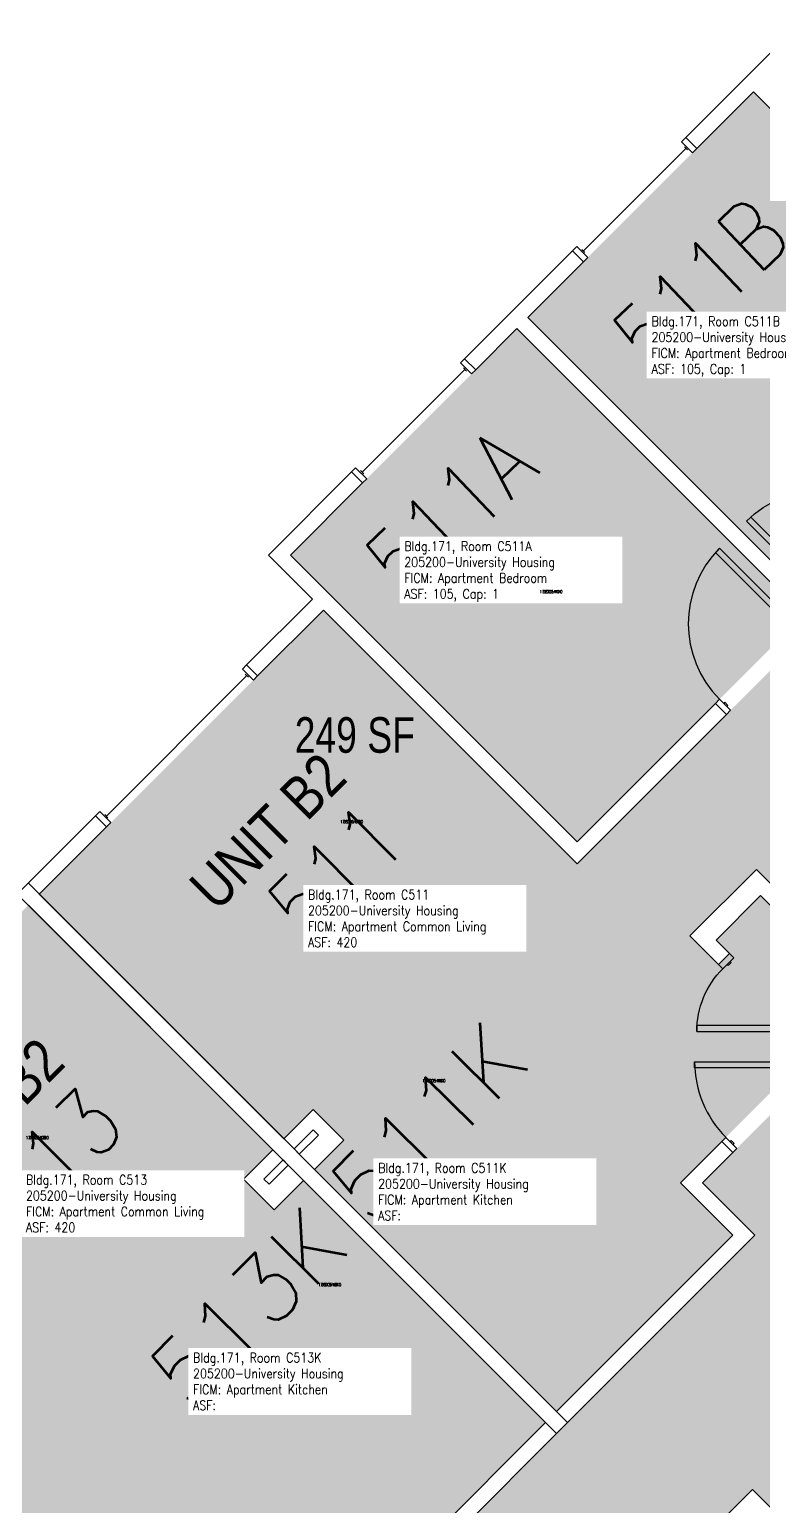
# Model space of a CAD drawing. Header units: inches. Extents: x 56 to 3925, y -1092 to 1470.
# Drawn here: x 1710.3 to 1957.6, y -223.6 to 274.2 of the extents above; entities that cross this region are included whole.
import ezdxf
from ezdxf.enums import TextEntityAlignment as Align

# ---------------------------------------------------------------- set-up
doc = ezdxf.new("R2010")
doc.units = ezdxf.units.IN
doc.header["$LTSCALE"] = 48
doc.header["$MEASUREMENT"] = 0
for name, color, linetype in [('A-DOR', 2, 'Continuous'), ('A-GLAZ', 1, 'Continuous'), ('A-IDEN-RNUM', 7, 'Continuous'), ('A-IDEN-SNUM', 4, 'Continuous'), ('A-IDEN-VNUM', 4, 'Continuous'), ('A-MISC', 1, 'Continuous'), ('A-WALL', 5, 'Continuous'), ('AREA-TEXT', 3, 'Continuous'), ('Rooms-Category-Color', 7, 'Continuous'), ('Rooms-College-Color', 7, 'Continuous'), ('Rooms-Department-Color', 7, 'Continuous'), ('Rooms-Division-Color', 7, 'Continuous'), ('Rooms-Information', 7, 'Continuous')]:
    doc.layers.add(name, color=color, linetype=linetype)
doc.styles.add('AREA', font='arial.ttf', dxfattribs={"width": 0.75, "height": 12})
doc.styles.add('ROOMSNUMBER', font='txt.shx', dxfattribs={"height": 0.03})
doc.styles.add('ROOMVNUMBER', font='simplex.shx', dxfattribs={"width": 0.85})
doc.styles.get("Standard").update_dxf_attribs({"font": 'ARIALN.TTF'})

msp = doc.modelspace()

# ---------------------------------------------------------------- hatches: boundary and pattern name
at = {"layer": 'Rooms-Category-Color', "true_color": 0x728ef3}
for points in [[(1954.52, 253.1), (1878.41, 177), (1975.11, 80.3), (2051.21, 156.41)], [(1796.13, -99.92), (1855.63, -40.43), (1929.96, -114.76), (1973.18, -71.54), (1966.85, -65.21), (1970.57, -61.5), (1976.89, -67.83), (1991.88, -52.84), (1956.97, -17.92), (1941.98, -32.91), (1946.52, -37.46), (1942.81, -41.17), (1933.14, -31.5), (1955.56, -9.08), (1965.37, -18.89), (1985.7, 1.43), (1975.89, 11.25), (2100.36, 135.72), (2110.17, 125.91), (2130.5, 146.24), (2089.49, 187.25), (1895.03, -7.2), (1809.47, 78.36), (1713.66, -17.46)], [(1874.7, 173.29), (1798.33, 96.92), (1895.03, 0.22), (1971.4, 76.59)], [(1792.42, -103.64), (1732.92, -163.13), (1807.25, -237.47), (1764.03, -280.69), (1757.7, -274.36), (1753.99, -278.07), (1760.32, -284.4), (1745.33, -299.39), (1710.41, -264.48), (1725.4, -249.49), (1729.95, -254.03), (1733.66, -250.32), (1723.99, -240.65), (1701.58, -263.07), (1711.39, -272.88), (1691.06, -293.21), (1681.25, -283.4), (1556.77, -407.87), (1566.58, -417.68), (1546.25, -438.01), (1505.24, -397), (1699.7, -202.54), (1614.14, -116.98), (1709.95, -21.17)], [(1947.64, -132.44), (1855.63, -40.43), (1806.03, -90.02), (1816.37, -100.37), (1806.47, -110.27), (1888.14, -191.94)], [(1824.93, -255.15), (1732.92, -163.13), (1782.52, -113.54), (1792.86, -123.88), (1802.76, -113.98), (1884.43, -195.65)]]:
    msp.add_hatch(color=171, dxfattribs=at).paths.add_polyline_path(points)
at = {"layer": 'Rooms-Category-Color', "true_color": 0xadadad}
msp.add_hatch(color=253, dxfattribs=at).paths.add_polyline_path([(1409.69, -762.66), (1367.26, -720.23), (1766.71, -320.78), (1749.04, -303.1), (1807.25, -244.89), (1824.93, -262.57), (1955.06, -132.44), (1937.38, -114.76), (1995.59, -56.55), (2013.27, -74.22), (2229.76, 142.26), (2233.73, 138.29), (2257.6, 162.16), (2253.63, 166.14), (2269.81, 182.32), (2271.13, 180.99), (2279.44, 189.3), (2331.77, 136.98), (2333.18, 135.56), (2324.87, 127.25), (2322.22, 129.91), (2282.61, 90.3), (2272.63, 100.28), (2012.39, -159.96), (2030.07, -177.64), (1971.85, -235.85), (1954.18, -218.17), (1866.86, -305.49), (1884.53, -323.17), (1842.73, -364.98), (1825.05, -347.3)])
at = {"layer": 'Rooms-College-Color', "true_color": 0xadadad}
for points in [[(1954.52, 253.1), (1878.41, 177), (1975.11, 80.3), (2051.21, 156.41)], [(1409.69, -762.66), (1367.26, -720.23), (1766.71, -320.78), (1749.04, -303.1), (1807.25, -244.89), (1824.93, -262.57), (1955.06, -132.44), (1937.38, -114.76), (1995.59, -56.55), (2013.27, -74.22), (2229.76, 142.26), (2233.73, 138.29), (2257.6, 162.16), (2253.63, 166.14), (2269.81, 182.32), (2271.13, 180.99), (2279.44, 189.3), (2331.77, 136.98), (2333.18, 135.56), (2324.87, 127.25), (2322.22, 129.91), (2282.61, 90.3), (2272.63, 100.28), (2012.39, -159.96), (2030.07, -177.64), (1971.85, -235.85), (1954.18, -218.17), (1866.86, -305.49), (1884.53, -323.17), (1842.73, -364.98), (1825.05, -347.3)], [(1796.13, -99.92), (1855.63, -40.43), (1929.96, -114.76), (1973.18, -71.54), (1966.85, -65.21), (1970.57, -61.5), (1976.89, -67.83), (1991.88, -52.84), (1956.97, -17.92), (1941.98, -32.91), (1946.52, -37.46), (1942.81, -41.17), (1933.14, -31.5), (1955.56, -9.08), (1965.37, -18.89), (1985.7, 1.43), (1975.89, 11.25), (2100.36, 135.72), (2110.17, 125.91), (2130.5, 146.24), (2089.49, 187.25), (1895.03, -7.2), (1809.47, 78.36), (1713.66, -17.46)], [(1874.7, 173.29), (1798.33, 96.92), (1895.03, 0.22), (1971.4, 76.59)], [(1792.42, -103.64), (1732.92, -163.13), (1807.25, -237.47), (1764.03, -280.69), (1757.7, -274.36), (1753.99, -278.07), (1760.32, -284.4), (1745.33, -299.39), (1710.41, -264.48), (1725.4, -249.49), (1729.95, -254.03), (1733.66, -250.32), (1723.99, -240.65), (1701.58, -263.07), (1711.39, -272.88), (1691.06, -293.21), (1681.25, -283.4), (1556.77, -407.87), (1566.58, -417.68), (1546.25, -438.01), (1505.24, -397), (1699.7, -202.54), (1614.14, -116.98), (1709.95, -21.17)], [(1947.64, -132.44), (1855.63, -40.43), (1806.03, -90.02), (1816.37, -100.37), (1806.47, -110.27), (1888.14, -191.94)], [(1824.93, -255.15), (1732.92, -163.13), (1782.52, -113.54), (1792.86, -123.88), (1802.76, -113.98), (1884.43, -195.65)]]:
    msp.add_hatch(color=253, dxfattribs=at).paths.add_polyline_path(points)
at = {"layer": 'Rooms-Department-Color', "true_color": 0x604aed}
for points in [[(1954.52, 253.1), (1878.41, 177), (1975.11, 80.3), (2051.21, 156.41)], [(1796.13, -99.92), (1855.63, -40.43), (1929.96, -114.76), (1973.18, -71.54), (1966.85, -65.21), (1970.57, -61.5), (1976.89, -67.83), (1991.88, -52.84), (1956.97, -17.92), (1941.98, -32.91), (1946.52, -37.46), (1942.81, -41.17), (1933.14, -31.5), (1955.56, -9.08), (1965.37, -18.89), (1985.7, 1.43), (1975.89, 11.25), (2100.36, 135.72), (2110.17, 125.91), (2130.5, 146.24), (2089.49, 187.25), (1895.03, -7.2), (1809.47, 78.36), (1713.66, -17.46)], [(1874.7, 173.29), (1798.33, 96.92), (1895.03, 0.22), (1971.4, 76.59)], [(1792.42, -103.64), (1732.92, -163.13), (1807.25, -237.47), (1764.03, -280.69), (1757.7, -274.36), (1753.99, -278.07), (1760.32, -284.4), (1745.33, -299.39), (1710.41, -264.48), (1725.4, -249.49), (1729.95, -254.03), (1733.66, -250.32), (1723.99, -240.65), (1701.58, -263.07), (1711.39, -272.88), (1691.06, -293.21), (1681.25, -283.4), (1556.77, -407.87), (1566.58, -417.68), (1546.25, -438.01), (1505.24, -397), (1699.7, -202.54), (1614.14, -116.98), (1709.95, -21.17)], [(1947.64, -132.44), (1855.63, -40.43), (1806.03, -90.02), (1816.37, -100.37), (1806.47, -110.27), (1888.14, -191.94)], [(1824.93, -255.15), (1732.92, -163.13), (1782.52, -113.54), (1792.86, -123.88), (1802.76, -113.98), (1884.43, -195.65)]]:
    msp.add_hatch(color=173, dxfattribs=at).paths.add_polyline_path(points)
at = {"layer": 'Rooms-Department-Color', "true_color": 0xacacac}
msp.add_hatch(color=253, dxfattribs=at).paths.add_polyline_path([(1409.69, -762.66), (1367.26, -720.23), (1766.71, -320.78), (1749.04, -303.1), (1807.25, -244.89), (1824.93, -262.57), (1955.06, -132.44), (1937.38, -114.76), (1995.59, -56.55), (2013.27, -74.22), (2229.76, 142.26), (2233.73, 138.29), (2257.6, 162.16), (2253.63, 166.14), (2269.81, 182.32), (2271.13, 180.99), (2279.44, 189.3), (2331.77, 136.98), (2333.18, 135.56), (2324.87, 127.25), (2322.22, 129.91), (2282.61, 90.3), (2272.63, 100.28), (2012.39, -159.96), (2030.07, -177.64), (1971.85, -235.85), (1954.18, -218.17), (1866.86, -305.49), (1884.53, -323.17), (1842.73, -364.98), (1825.05, -347.3)])
at = {"layer": 'Rooms-Division-Color', "true_color": 0x604aed}
for points in [[(1954.52, 253.1), (1878.41, 177), (1975.11, 80.3), (2051.21, 156.41)], [(1796.13, -99.92), (1855.63, -40.43), (1929.96, -114.76), (1973.18, -71.54), (1966.85, -65.21), (1970.57, -61.5), (1976.89, -67.83), (1991.88, -52.84), (1956.97, -17.92), (1941.98, -32.91), (1946.52, -37.46), (1942.81, -41.17), (1933.14, -31.5), (1955.56, -9.08), (1965.37, -18.89), (1985.7, 1.43), (1975.89, 11.25), (2100.36, 135.72), (2110.17, 125.91), (2130.5, 146.24), (2089.49, 187.25), (1895.03, -7.2), (1809.47, 78.36), (1713.66, -17.46)], [(1874.7, 173.29), (1798.33, 96.92), (1895.03, 0.22), (1971.4, 76.59)], [(1792.42, -103.64), (1732.92, -163.13), (1807.25, -237.47), (1764.03, -280.69), (1757.7, -274.36), (1753.99, -278.07), (1760.32, -284.4), (1745.33, -299.39), (1710.41, -264.48), (1725.4, -249.49), (1729.95, -254.03), (1733.66, -250.32), (1723.99, -240.65), (1701.58, -263.07), (1711.39, -272.88), (1691.06, -293.21), (1681.25, -283.4), (1556.77, -407.87), (1566.58, -417.68), (1546.25, -438.01), (1505.24, -397), (1699.7, -202.54), (1614.14, -116.98), (1709.95, -21.17)], [(1947.64, -132.44), (1855.63, -40.43), (1806.03, -90.02), (1816.37, -100.37), (1806.47, -110.27), (1888.14, -191.94)], [(1824.93, -255.15), (1732.92, -163.13), (1782.52, -113.54), (1792.86, -123.88), (1802.76, -113.98), (1884.43, -195.65)]]:
    msp.add_hatch(color=173, dxfattribs=at).paths.add_polyline_path(points)
at = {"layer": 'Rooms-Division-Color', "true_color": 0xadadad}
msp.add_hatch(color=253, dxfattribs=at).paths.add_polyline_path([(1409.69, -762.66), (1367.26, -720.23), (1766.71, -320.78), (1749.04, -303.1), (1807.25, -244.89), (1824.93, -262.57), (1955.06, -132.44), (1937.38, -114.76), (1995.59, -56.55), (2013.27, -74.22), (2229.76, 142.26), (2233.73, 138.29), (2257.6, 162.16), (2253.63, 166.14), (2269.81, 182.32), (2271.13, 180.99), (2279.44, 189.3), (2331.77, 136.98), (2333.18, 135.56), (2324.87, 127.25), (2322.22, 129.91), (2282.61, 90.3), (2272.63, 100.28), (2012.39, -159.96), (2030.07, -177.64), (1971.85, -235.85), (1954.18, -218.17), (1866.86, -305.49), (1884.53, -323.17), (1842.73, -364.98), (1825.05, -347.3)])

# ---------------------------------------------------------------- linework, layer by layer
at = {"layer": 'A-DOR'}
for points in [[(1977.67, 82.87), (1979.09, 84.28), (1953.63, 109.74), (1952.22, 108.32)], [(1968.57, 73.76), (1967.16, 72.35), (1941.7, 97.8), (1943.11, 99.22)], [(1946.83, 44.59), (1945.41, 43.18), (1941.7, 46.89), (1943.11, 48.31)], [(1945.59, 45.83), (1945.94, 46.18), (1944.88, 47.25), (1944.53, 46.89)], [(1947.94, -38.87), (1946.52, -37.45), (1942.81, -41.16), (1944.22, -42.58)], [(1946.7, -40.1), (1947.05, -40.46), (1945.99, -41.52), (1945.64, -41.16)], [(1965.44, -63.79), (1965.44, -61.79), (1935.44, -61.79), (1935.44, -63.79)], [(1970.71, -74), (1970.71, -76), (1934.71, -76), (1934.71, -74)], [(1948.97, -103.17), (1947.56, -104.58), (1943.84, -100.87), (1945.26, -99.46)], [(1947.73, -101.93), (1948.09, -101.58), (1947.03, -100.52), (1946.67, -100.87)]]:
    msp.add_lwpolyline(points, close=True, dxfattribs=at)
at = {"layer": 'A-DOR', "extrusion": (0, 0, -1)}
for centre, radius, start, end in [((-1977.67, 82.87), 36, 45, 135), ((-1965.44, -63.79), 30, 360, 45)]:
    msp.add_arc(centre, radius, start, end, dxfattribs=at)
at = {"layer": 'A-DOR'}
for centre, start in [((1968.57, 73.76), 135), ((1970.71, -74), 180)]:
    msp.add_arc(centre, 36, start, 225, dxfattribs=at)
at = {"layer": 'A-GLAZ'}
for p, q in [((1897.15, 199.45), (1931.8, 234.1)), ((1932.33, 233.57), (1931.27, 234.63)), ((1897.68, 198.92), (1896.62, 199.98)), ((1822.57, 124.87), (1857.22, 159.52)), ((1857.75, 158.99), (1856.69, 160.05)), ((1823.1, 124.34), (1822.04, 125.4)), ((1736.28, 8.88), (1783.66, 56.25)), ((1784.19, 55.72), (1783.13, 56.79)), ((1736.81, 8.35), (1735.75, 9.41))]:
    msp.add_line(p, q, dxfattribs=at)
for points in [[(1930.3, 236.31), (1931.71, 237.72), (1935.42, 234.01), (1934.01, 232.6)], [(1894.94, 200.95), (1893.53, 199.54), (1897.24, 195.83), (1898.66, 197.24)], [(1855.72, 161.73), (1857.13, 163.14), (1860.85, 159.43), (1859.43, 158.02)], [(1820.36, 126.37), (1818.95, 124.96), (1822.66, 121.25), (1824.08, 122.66)], [(1782.15, 58.46), (1783.57, 59.88), (1787.28, 56.17), (1785.87, 54.75)], [(1734.07, 10.38), (1732.66, 8.97), (1736.37, 5.25), (1737.78, 6.67)]]:
    msp.add_lwpolyline(points, close=True, dxfattribs=at)
at = {"layer": 'A-WALL'}
for p, q in [((1931.71, 237.72), (1968.15, 274.16)), ((1954.52, 253.1), (1935.42, 234.01)), ((2051.21, 156.41), (1954.52, 253.1)), ((1935.42, 234.01), (1931.71, 237.72)), ((1857.13, 163.14), (1893.53, 199.54)), ((1893.53, 199.54), (1897.24, 195.83)), ((1897.24, 195.83), (1878.41, 177)), ((1878.41, 177), (1975.11, 80.3)), ((1874.7, 173.29), (1860.85, 159.43)), ((1971.4, 76.59), (1874.7, 173.29)), ((1860.85, 159.43), (1857.13, 163.14)), ((1790.91, 96.92), (1818.95, 124.96)), ((1818.95, 124.96), (1822.66, 121.25)), ((1822.66, 121.25), (1798.33, 96.92)), ((1805.76, 82.07), (1790.91, 96.92)), ((1798.33, 96.92), (1895.03, 0.22)), ((1783.57, 59.88), (1805.76, 82.07)), ((1809.47, 78.36), (1787.28, 56.17)), ((1895.03, -7.2), (1809.47, 78.36)), ((1787.28, 56.17), (1783.57, 59.88)), ((1895.03, 0.22), (1941.7, 46.89)), ((1941.7, 46.89), (1945.41, 43.18)), ((1945.41, 43.18), (1895.03, -7.2)), ((1706.23, -17.45), (1732.66, 8.97)), ((1736.37, 5.25), (1713.66, -17.45)), ((1732.66, 8.97), (1736.37, 5.25)), ((1933.14, -31.5), (1955.55, -9.08)), ((1955.55, -9.08), (1965.37, -18.89)), ((1891.85, -195.65), (1709.95, -13.74)), ((1888.14, -199.36), (1706.23, -17.45)), ((1713.66, -17.45), (1796.12, -99.92)), ((1956.97, -17.92), (1941.98, -32.91)), ((1991.88, -52.83), (1956.97, -17.92)), ((1709.95, -21.17), (1792.41, -103.63)), ((1942.81, -41.16), (1933.14, -31.5)), ((1941.98, -32.91), (1946.52, -37.45)), ((1946.52, -37.45), (1942.81, -41.16)), ((1796.12, -99.92), (1806.02, -90.02)), ((1806.02, -90.02), (1816.37, -100.36)), ((1806.02, -96.92), (1799.57, -103.37)), ((1801.34, -105.14), (1807.79, -98.68)), ((1807.79, -98.68), (1806.02, -96.92)), ((1792.41, -103.63), (1782.51, -113.53)), ((1799.57, -103.37), (1801.34, -105.14)), ((1816.37, -100.36), (1806.47, -110.26)), ((1929.96, -114.76), (1943.84, -100.87)), ((1943.84, -100.87), (1947.56, -104.58)), ((1789.41, -113.53), (1795.86, -107.08)), ((1797.63, -108.85), (1791.17, -115.3)), ((1795.86, -107.08), (1797.63, -108.85)), ((1947.56, -104.58), (1937.38, -114.76)), ((1782.51, -113.53), (1792.85, -123.87)), ((1791.17, -115.3), (1789.41, -113.53)), ((1792.85, -123.87), (1802.75, -113.97)), ((1802.75, -113.97), (1884.42, -195.65)), ((1806.47, -110.26), (1888.14, -191.93)), ((1947.64, -132.44), (1929.96, -114.76)), ((1937.38, -114.76), (1955.06, -132.44)), ((1955.06, -132.44), (1888.14, -199.36)), ((1888.14, -191.93), (1947.64, -132.44)), ((1824.93, -262.57), (1891.85, -195.65)), ((1884.42, -195.65), (1824.93, -255.14)), ((1954.18, -218.17), (1887.25, -285.09)), ((1971.85, -235.85), (1954.18, -218.17))]:
    msp.add_line(p, q, dxfattribs=at)

# ---------------------------------------------------------------- texts
at = {"layer": 'A-IDEN-RNUM', "style": 'ROOMSNUMBER', "width": 0.85}
for s, p in [('0511-A0', (1886.28, 84.05)), ('0511-00', (1818.99, 6.48)), ('0511-K0', (1846.75, -80.88)), ('0513-00', (1712.98, -100.07)), ('0513-K0', (1811.59, -149.63))]:
    msp.add_text(s, height=1, dxfattribs=at).set_placement(p, align=Align.CENTER)
at = {"layer": 'A-IDEN-SNUM', "style": 'ROOMSNUMBER', "width": 0.85}
for s, p in [('1710C511A0', (1886.28, 84.05)), ('1710C51100', (1818.99, 6.48)), ('1710C511K0', (1846.75, -80.88)), ('1710C51300', (1712.98, -100.07)), ('1710C513K0', (1811.59, -149.63))]:
    msp.add_text(s, height=1, dxfattribs=at).set_placement(p, align=Align.CENTER)
at = {"layer": 'A-IDEN-VNUM', "style": 'ROOMVNUMBER', "width": 0.85}
for s, rotation, p in [('511B', 43.5406, (1920.18, 157.01)), ('511A', 43.5406, (1836.77, 81.16)), ('511', 45, (1804.29, -35.27)), ('513', 45, (1709.15, -131.44))]:
    msp.add_text(s, height=22.5, rotation=rotation, dxfattribs=at).set_placement(p)
at = {"layer": 'A-IDEN-VNUM', "style": 'ROOMVNUMBER'}
for s, p in [('511K', (1844.84, -94.41)), ('513K', (1783.92, -156.88))]:
    msp.add_text(s, height=22.5, rotation=45.278, dxfattribs=at).set_placement(p, align=Align.MIDDLE)
at = {"layer": 'A-MISC'}
for p in [(1795.8, -1.33), (1700.67, -97.49)]:
    msp.add_text('UNIT B2', height=14.4, rotation=45, dxfattribs=at).set_placement(p, align=Align.CENTER)
at = {"layer": 'AREA-TEXT', "style": 'AREA', "width": 0.75}
for s, p in [('102 SF', (1964.81, 166.7)), ('103 SF', (1884.87, 86.76)), ('249 SF', (1820.08, 36.24)), ('75 SF', (1876.83, -116.18)), ('75 SF', (1808.67, -184.34))]:
    msp.add_text(s, height=12, dxfattribs=at).set_placement(p, align=Align.MIDDLE_CENTER)

# ---------------------------------------------------------------- next in the draw order: texts
at = {"layer": 'Rooms-Information', "char_height": 3.2143, "width": 72, "attachment_point": 7, "style": 'ROOMVNUMBER', "bg_fill": 3, "box_fill_scale": 1.5, "bg_fill_color": 256, "bg_fill_true_color": 13158600, "bg_fill_transparency": 0}
for s, insert in [('Bldg.171, Room C511B^M^J205200-University Housing^M^JFICM: Apartment Bedroom^M^JASF: 105, Cap: 1', (1920.18, 157.01)), ('Bldg.171, Room C511A^M^J205200-University Housing^M^JFICM: Apartment Bedroom^M^JASF: 105, Cap: 1', (1836.77, 81.16)), ('Bldg.171, Room C511^M^J205200-University Housing^M^JFICM: Apartment Common Living^M^JASF: 420', (1804.29, -35.27)), ('Bldg.171, Room C511K^M^J205200-University Housing^M^JFICM: Apartment Kitchen^M^JASF: ', (1827.95, -127.45)), ('Bldg.171, Room C513^M^J205200-University Housing^M^JFICM: Apartment Common Living^M^JASF: 420', (1709.15, -131.44)), ('Bldg.171, Room C513K^M^J205200-University Housing^M^JFICM: Apartment Kitchen^M^JASF: ', (1765.52, -191.44))]:
    msp.add_mtext(s, dxfattribs=dict(at, insert=insert))

doc.saveas('drawing.dxf')
